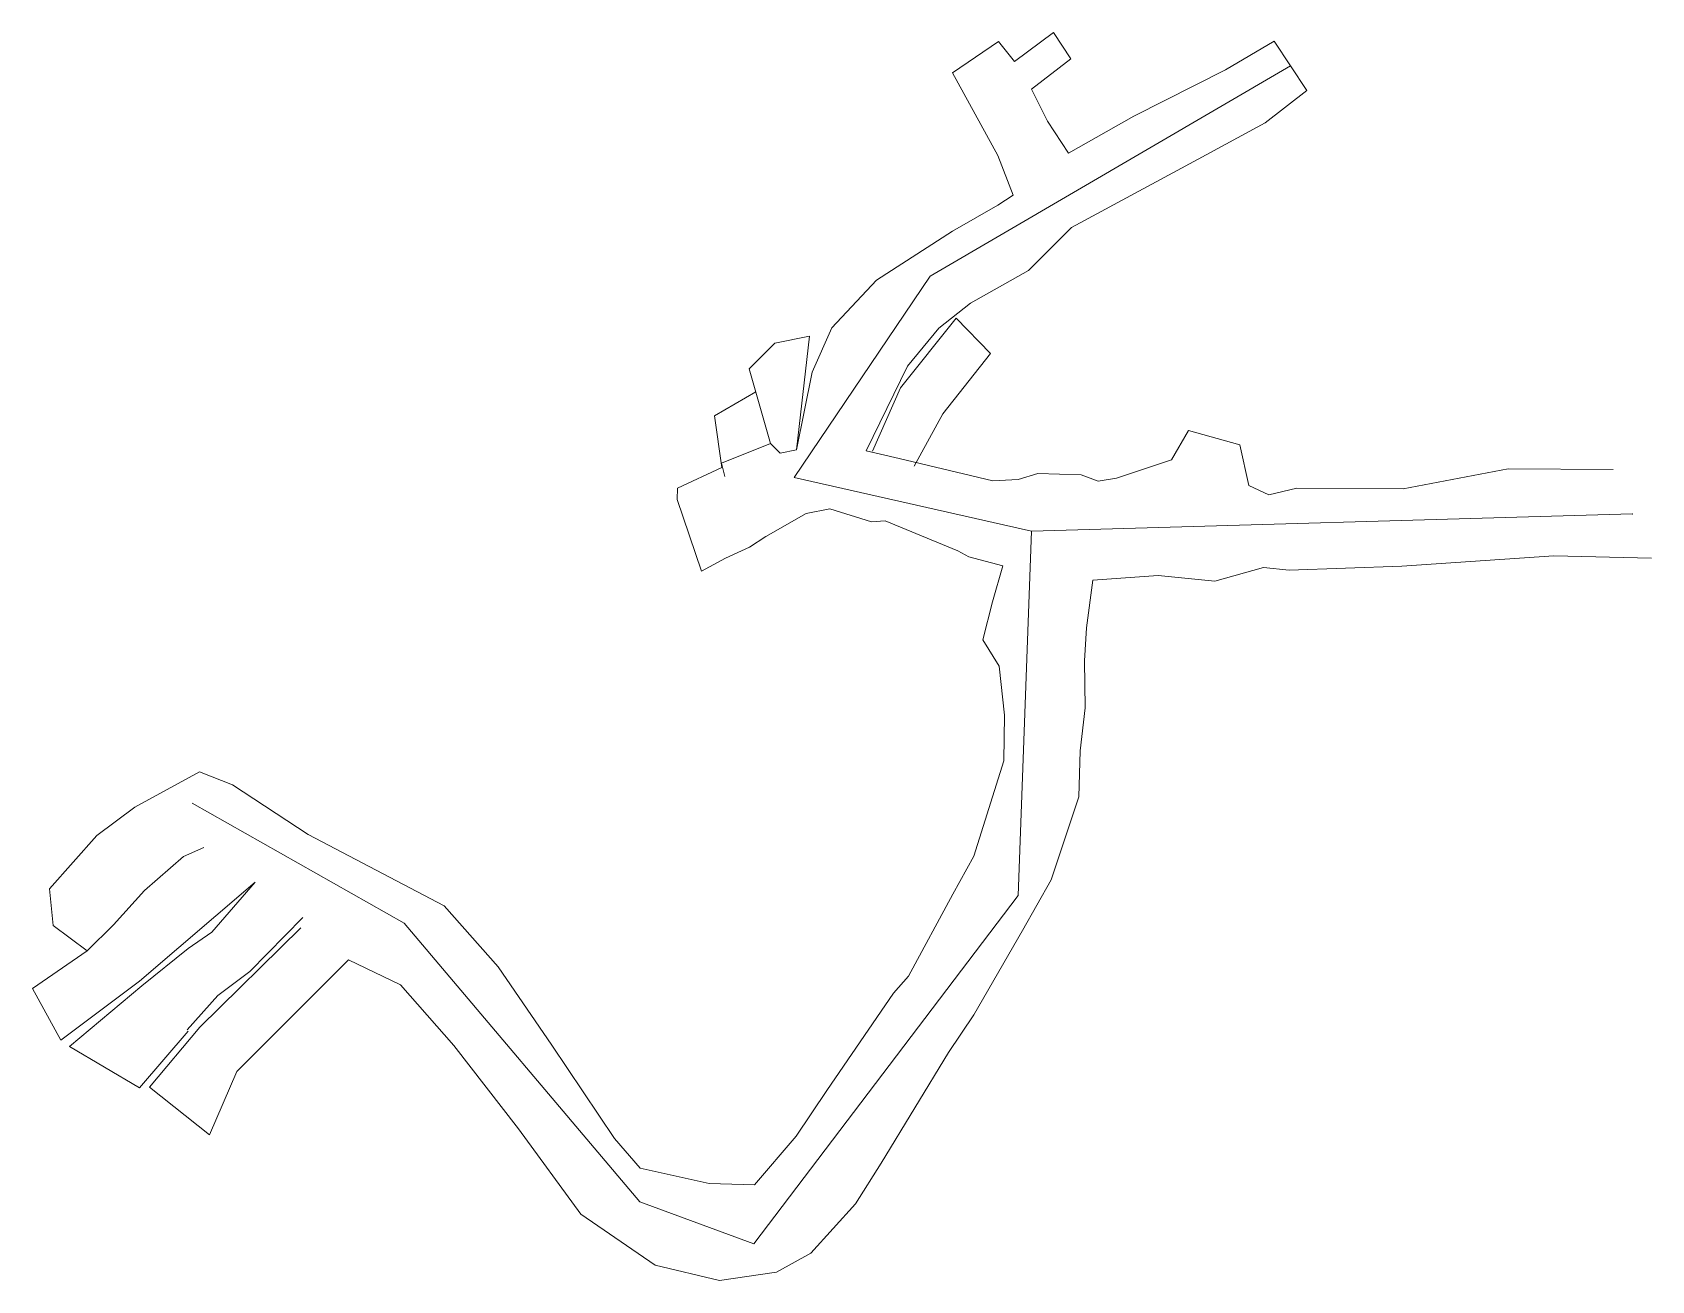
# Model space of a CAD drawing. Header units: millimetres. Extents: x 751769.8 to 751836.4, y 4175270.9 to 4175322.2.
import ezdxf

# ---------------------------------------------------------------- set-up
doc = ezdxf.new("R2010")
doc.units = ezdxf.units.MM
for name, color, linetype, lineweight in [('659', 1, 'Continuous', 13), ('GEOFENCE', 3, 'Continuous', 0), ('INIT_COORD', 5, 'Continuous', 0)]:
    doc.layers.add(name, color=color, linetype=linetype, lineweight=lineweight)

msp = doc.modelspace()

# ---------------------------------------------------------------- linework, layer by layer
at = {"layer": '659', "lineweight": 0}
for p, q in [((751809.541, 4175321.826, 659.939), (751807.641, 4175320.542, 659.95)), ((751810.198, 4175321.003, 659.969), (751809.541, 4175321.826, 659.939)), ((751811.79, 4175322.196, 660.101), (751810.198, 4175321.003, 659.969)), ((751812.508, 4175321.104, 660.095), (751811.79, 4175322.196, 660.101)), ((751820.866, 4175321.834, 660.016), (751818.856, 4175320.653, 659.715)), ((751822.2, 4175319.806, 660.022), (751820.866, 4175321.834, 660.016)), ((751810.885, 4175319.864, 659.939), (751812.508, 4175321.104, 660.095)), ((751807.641, 4175320.542, 659.95), (751809.512, 4175317.141, 659.564)), ((751818.856, 4175320.653, 659.715), (751815.091, 4175318.753, 659.307)), ((751811.551, 4175318.545, 659.508), (751810.885, 4175319.864, 659.939)), ((751820.489, 4175318.477, 659.686), (751822.2, 4175319.806, 660.022)), ((751812.411, 4175317.236, 659.217), (751811.551, 4175318.545, 659.508)), ((751815.091, 4175318.753, 659.307), (751812.411, 4175317.236, 659.217)), ((751817.735, 4175316.988, 659.21), (751820.489, 4175318.477, 659.686)), ((751809.512, 4175317.141, 659.564), (751810.131, 4175315.516, 659.2)), ((751812.538, 4175314.184, 659.209), (751817.735, 4175316.988, 659.567)), ((751809.507, 4175315.095, 659.271), (751807.648, 4175314.03, 659.186)), ((751810.131, 4175315.516, 659.2), (751809.507, 4175315.095, 659.271)), ((751807.648, 4175314.03, 659.186), (751804.526, 4175312.025, 659.151)), ((751810.767, 4175312.413, 659.117), (751812.538, 4175314.184, 659.209)), ((751808.387, 4175311.072, 659.306), (751810.767, 4175312.413, 659.117)), ((751804.526, 4175312.025, 659.151), (751802.692, 4175310.058, 659.151)), ((751807.08, 4175310.051, 659.136), (751808.387, 4175311.072, 659.306)), ((751807.8, 4175310.461, 658.558), (751805.512, 4175307.606, 658.558)), ((751809.206, 4175309.015, 658.558), (751807.8, 4175310.461, 658.558)), ((751801.768, 4175309.727, 661.976), (751800.349, 4175309.429, 661.956)), ((751801.239, 4175305.048, 658.622), (751801.768, 4175309.727, 661.976)), ((751802.692, 4175310.058, 659.151), (751801.88, 4175308.241, 659.151)), ((751805.796, 4175308.491, 659.049), (751807.08, 4175310.051, 659.136)), ((751800.349, 4175309.429, 661.956), (751799.293, 4175308.385, 661.841)), ((751807.244, 4175306.535, 658.558), (751809.206, 4175309.015, 658.558)), ((751799.293, 4175308.385, 661.841), (751800.175, 4175305.308, 658.751)), ((751804.105, 4175305.017, 658.558), (751805.796, 4175308.491, 659.049)), ((751801.88, 4175308.241, 659.151), (751801.239, 4175305.048, 658.622)), ((751805.512, 4175307.606, 658.558), (751804.361, 4175304.995, 660.411)), ((751797.866, 4175306.453, 661.506), (751799.564, 4175307.438, 660.89)), ((751798.173, 4175304.334, 658.751), (751797.866, 4175306.453, 661.506)), ((751806.068, 4175304.379, 658.558), (751807.244, 4175306.535, 658.558)), ((751817.338, 4175305.844, 659.5), (751816.637, 4175304.639, 659.951)), ((751819.453, 4175305.257, 659.5), (751817.338, 4175305.844, 659.5)), ((751800.175, 4175305.308, 658.751), (751798.15, 4175304.511, 658.751)), ((751800.569, 4175304.914, 658.751), (751800.175, 4175305.308, 658.751)), ((751801.239, 4175305.048, 658.622), (751800.569, 4175304.914, 658.751)), ((751805.457, 4175304.697, 659.007), (751804.105, 4175305.017, 658.558)), ((751819.822, 4175303.587, 659.5), (751819.453, 4175305.257, 659.5)), ((751798.173, 4175304.334, 658.751), (751796.346, 4175303.483, 658.751)), ((751798.294, 4175303.959, 658.96), (751798.15, 4175304.511, 658.751)), ((751809.302, 4175303.775, 659.305), (751805.457, 4175304.697, 659.007)), ((751816.637, 4175304.639, 659.951), (751814.379, 4175303.89, 659.64)), ((751830.472, 4175304.274, 661.879), (751826.152, 4175303.457, 660.828)), ((751834.787, 4175304.242, 663.056), (751830.472, 4175304.274, 661.879)), ((751809.302, 4175303.775, 659.305), (751810.349, 4175303.832, 659.365)), ((751811.154, 4175304.075, 659.493), (751810.349, 4175303.832, 659.365)), ((751812.932, 4175304.026, 659.521), (751811.154, 4175304.075, 659.493)), ((751813.632, 4175303.765, 659.495), (751812.932, 4175304.026, 659.521)), ((751814.379, 4175303.89, 659.64), (751813.632, 4175303.765, 659.495)), ((751796.346, 4175303.483, 658.751), (751796.337, 4175303.017, 658.961)), ((751796.337, 4175303.017, 658.961), (751797.328, 4175300.072, 658.918)), ((751820.643, 4175303.209, 659.965), (751819.822, 4175303.587, 659.5)), ((751821.79, 4175303.48, 660.18), (751820.643, 4175303.209, 659.965)), ((751826.152, 4175303.457, 660.828), (751821.79, 4175303.48, 660.18)), ((751799.976, 4175301.5, 658.985), (751801.629, 4175302.44, 658.835)), ((751801.629, 4175302.44, 658.835), (751802.61, 4175302.634, 658.731)), ((751802.61, 4175302.634, 658.731), (751804.324, 4175302.098, 660.877)), ((751804.324, 4175302.098, 660.877), (751804.878, 4175302.131, 660.06)), ((751804.878, 4175302.131, 660.06), (751807.861, 4175300.912, 659.553)), ((751798.324, 4175300.61, 658.965), (751799.312, 4175301.061, 659.071)), ((751799.312, 4175301.061, 659.071), (751799.976, 4175301.5, 658.985)), ((751797.328, 4175300.072, 658.918), (751798.324, 4175300.61, 658.965)), ((751807.861, 4175300.912, 659.553), (751808.316, 4175300.662, 659.657)), ((751808.316, 4175300.662, 659.657), (751809.708, 4175300.293, 659.773)), ((751809.708, 4175300.293, 659.773), (751809.293, 4175298.815, 660.356)), ((751821.475, 4175300.112, 659.965), (751826.098, 4175300.279, 660.973)), ((751826.098, 4175300.279, 660.973), (751832.348, 4175300.703, 662.437)), ((751832.348, 4175300.703, 662.437), (751836.365, 4175300.602, 663.031)), ((751813.154, 4175297.74, 659.652), (751813.412, 4175299.699, 659.663)), ((751813.412, 4175299.699, 659.663), (751816.091, 4175299.891, 659.582)), ((751816.091, 4175299.891, 659.582), (751818.426, 4175299.662, 659.851)), ((751818.426, 4175299.662, 659.851), (751820.425, 4175300.224, 659.943)), ((751820.425, 4175300.224, 659.943), (751821.475, 4175300.112, 659.965)), ((751809.293, 4175298.815, 660.356), (751808.891, 4175297.251, 660.02)), ((751813.067, 4175296.387, 660.023), (751813.154, 4175297.74, 659.652)), ((751808.891, 4175297.251, 660.02), (751809.564, 4175296.163, 660.02)), ((751813.09, 4175294.454, 660.02), (751813.067, 4175296.387, 660.023)), ((751809.564, 4175296.163, 660.02), (751809.785, 4175294.162, 660.02)), ((751812.896, 4175292.692, 660.03), (751813.09, 4175294.454, 660.02)), ((751809.785, 4175294.162, 660.02), (751809.753, 4175292.288, 660.03)), ((751812.836, 4175290.806, 660.03), (751812.896, 4175292.692, 660.03)), ((751776.715, 4175291.826, 659.614), (751774.059, 4175290.379, 659.628)), ((751778.072, 4175291.301, 659.566), (751776.715, 4175291.826, 659.614)), ((751809.753, 4175292.288, 660.03), (751808.516, 4175288.371, 660.03)), ((751781.17, 4175289.258, 659.621), (751778.072, 4175291.301, 659.566)), ((751774.059, 4175290.379, 659.628), (751772.491, 4175289.219, 659.718)), ((751811.693, 4175287.394, 660.03), (751812.836, 4175290.806, 660.03)), ((751772.491, 4175289.219, 659.718), (751770.555, 4175287.025, 659.16)), ((751786.762, 4175286.325, 659.357), (751781.17, 4175289.258, 659.621)), ((751774.447, 4175286.961, 659.722), (751776.059, 4175288.355, 659.536)), ((751776.059, 4175288.355, 659.536), (751776.886, 4175288.728, 659.538)), ((751808.516, 4175288.371, 660.03), (751807.662, 4175286.806, 659.89)), ((751770.555, 4175287.025, 659.16), (751770.703, 4175285.513, 659.291)), ((751778.994, 4175287.294, 659.969), (751774.251, 4175283.239, 659.213)), ((751778.994, 4175287.294, 659.969), (751777.224, 4175285.252, 659.527)), ((751810.519, 4175285.311, 659.89), (751811.693, 4175287.394, 660.03)), ((751773.172, 4175285.546, 659.213), (751774.447, 4175286.961, 659.722)), ((751788.982, 4175283.826, 659.459), (751786.762, 4175286.325, 659.357)), ((751807.662, 4175286.806, 659.89), (751805.833, 4175283.443, 659.71)), ((751778.779, 4175283.629, 659.969), (751780.957, 4175285.848, 659.527)), ((751770.703, 4175285.513, 659.291), (751772.103, 4175284.473, 659.545)), ((751772.103, 4175284.473, 659.545), (751773.172, 4175285.546, 659.213)), ((751777.224, 4175285.252, 659.527), (751776.251, 4175284.578, 659.369)), ((751780.879, 4175285.426, 664.64), (751776.731, 4175281.341, 664.64)), ((751808.52, 4175281.852, 659.71), (751810.519, 4175285.311, 659.89)), ((751772.103, 4175284.473, 659.545), (751769.846, 4175282.934, 659.213)), ((751776.251, 4175284.578, 659.369), (751774.337, 4175283.039, 659.377)), ((751778.249, 4175279.53, 664.64), (751782.831, 4175284.106, 664.64)), ((751782.831, 4175284.106, 664.64), (751784.967, 4175283.076, 659.369)), ((751791.192, 4175280.603, 659.434), (751788.982, 4175283.826, 659.459)), ((751771.008, 4175280.811, 659.213), (751774.251, 4175283.239, 659.213)), ((751774.337, 4175283.039, 659.377), (751771.373, 4175280.547, 659.239)), ((751777.461, 4175282.644, 659.406), (751778.779, 4175283.629, 659.969)), ((751784.967, 4175283.076, 659.369), (751787.165, 4175280.588, 659.472)), ((751805.833, 4175283.443, 659.71), (751805.219, 4175282.747, 659.637)), ((751769.846, 4175282.934, 659.213), (751771.008, 4175280.811, 659.213)), ((751776.198, 4175281.238, 659.827), (751777.461, 4175282.644, 659.406)), ((751805.219, 4175282.747, 659.637), (751802.486, 4175278.75, 658.9)), ((751807.482, 4175280.303, 659.71), (751808.52, 4175281.852, 659.71)), ((751774.25, 4175278.852, 659.218), (751776.243, 4175281.184, 659.021)), ((751776.725, 4175281.348, 664.64), (751774.652, 4175278.878, 664.64)), ((751771.373, 4175280.547, 659.239), (751774.25, 4175278.852, 659.218)), ((751787.165, 4175280.588, 659.472), (751789.82, 4175277.171, 659.266)), ((751793.754, 4175276.777, 659.468), (751791.192, 4175280.603, 659.434)), ((751804.713, 4175275.754, 658.9), (751807.482, 4175280.303, 659.71)), ((751777.128, 4175276.923, 664.64), (751778.249, 4175279.53, 664.64)), ((751774.652, 4175278.878, 664.64), (751777.128, 4175276.923, 664.64)), ((751802.486, 4175278.75, 658.9), (751801.219, 4175276.873, 658.9)), ((751789.82, 4175277.171, 659.266), (751792.371, 4175273.667, 659.414)), ((751794.82, 4175275.553, 659.426), (751793.754, 4175276.777, 659.468)), ((751801.219, 4175276.873, 658.9), (751799.514, 4175274.875, 658.9)), ((751803.666, 4175274.093, 658.9), (751804.713, 4175275.754, 658.9)), ((751797.644, 4175274.926, 659.704), (751794.82, 4175275.553, 659.426)), ((751799.514, 4175274.875, 658.9), (751797.644, 4175274.926, 659.704)), ((751801.822, 4175272.064, 658.9), (751803.666, 4175274.093, 658.9)), ((751792.371, 4175273.667, 659.414), (751795.424, 4175271.572, 659.353)), ((751800.419, 4175271.286, 659.149), (751801.822, 4175272.064, 658.9)), ((751795.424, 4175271.572, 659.353), (751798.079, 4175270.936, 659.333)), ((751798.079, 4175270.936, 659.333), (751800.419, 4175271.286, 659.149))]:
    msp.add_line(p, q, dxfattribs=at)
at = {"layer": 'GEOFENCE'}
for p, q in [((751806.733, 4175312.187, 659.248), (751821.533, 4175320.82, 660.019)), ((751801.146, 4175303.913, 658.675), (751806.733, 4175312.187, 659.248)), ((751810.887, 4175301.707, 659.181), (751801.146, 4175303.913, 658.675)), ((751835.576, 4175302.422, 663.044), (751810.887, 4175301.707, 659.181)), ((751810.887, 4175301.707, 659.181), (751810.336, 4175286.75, 660.17)), ((751785.115, 4175285.618, 659.398), (751776.415, 4175290.545, 659.611)), ((751810.336, 4175286.75, 660.17), (751799.481, 4175272.441, 658.971)), ((751794.802, 4175274.166, 659.328), (751785.115, 4175285.618, 659.398)), ((751799.481, 4175272.441, 658.971), (751794.802, 4175274.166, 659.328))]:
    msp.add_line(p, q, dxfattribs=at)
at = {"layer": 'INIT_COORD'}
msp.add_point((751835.576, 4175302.422, 663.044), dxfattribs=at)

doc.saveas('drawing.dxf')
